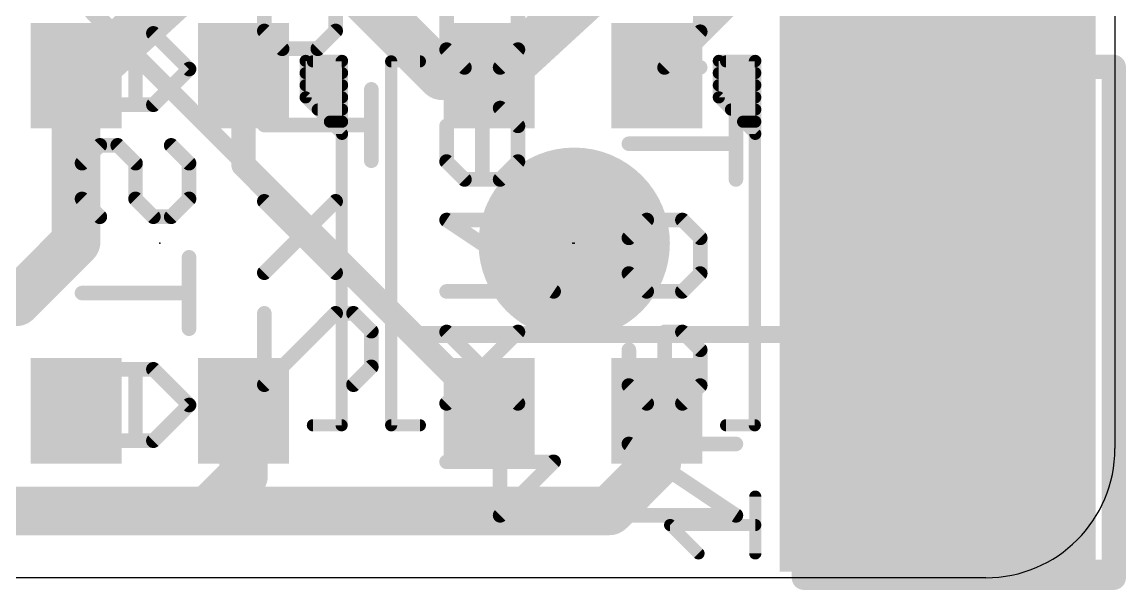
# Model space of a CAD drawing. Extents: x -5 to 26.9, y -6.2 to 6.2.
# Drawn here: x 15.32 to 26.86, y -6.16 to -0.23 of the extents above; entities that cross this region are included whole.
import ezdxf

# ---------------------------------------------------------------- set-up
doc = ezdxf.new("R2010")
doc.units = 0
for name, color, linetype in [('1', 12, 'CONTINUOUS'), ('16', 5, 'CONTINUOUS'), ('18', 3, 'CONTINUOUS'), ('20', 53, 'CONTINUOUS'), ('21', 40, 'CONTINUOUS'), ('22', 6, 'CONTINUOUS'), ('23', 53, 'CONTINUOUS'), ('29', 253, 'CONTINUOUS'), ('30', 253, 'CONTINUOUS')]:
    doc.layers.add(name, color=color, linetype=linetype)

# ---------------------------------------------------------------- blocks, each defined once
blk = doc.blocks.new('RECT')
blk.add_solid([(-0.5, -0.5), (0.5, -0.5), (-0.5, 0.5), (0.5, 0.5)])
blk = doc.blocks.new('PIE')
at = {"const_width": 0.5}
blk.add_lwpolyline([(0, -0.25, 1), (0, 0.25, 1), (0, -0.25)], format="xyb", dxfattribs=at)
blk = doc.blocks.new('ROUNDV')
at = {"const_width": 0.5}
blk.add_lwpolyline([(0, -0.25, 1), (0, 0.25, 1), (0, -0.25)], format="xyb", dxfattribs=at)

msp = doc.modelspace()

# ---------------------------------------------------------------- linework, layer by layer
at = {"layer": '1'}
for points, const_width in [([(18.133, 0.79), (19.713, -0.79)], 0.508), ([(17.5755, 0.663), (15.9955, -0.79)], 0.508), ([(21.888, 0.663), (20.308, -0.79)], 0.508), ([(22.733, -0.014), (21.957, -0.79)], 0.254), ([(15.889, -2.526), (15.889, -0.79)], 0.508), ([(15.889, -0.79), (15.9955, -0.79)], 0.508), ([(19.713, -0.79), (20.207, -0.79)], 0.508), ([(20.207, -0.79), (20.308, -0.79)], 0.508), ([(23.495, -0.6985), (26.7335, -0.6985)], 0.254), ([(23.495, -6.0325), (23.495, -0.6985)], 0.254), ([(26.7335, -0.6985), (26.7335, -6.0325)], 0.254), ([(17.639, -1.722), (17.639, -0.79)], 0.254), ([(20.207, -4.29), (17.639, -1.722)], 0.254), ([(15.2645, -3.1505), (15.889, -2.526)], 0.508), ([(13.6525, -3.1505), (15.2645, -3.1505)], 0.508), ([(17.639, -4.967), (17.639, -4.29)], 0.508), ([(21.957, -4.29), (21.957, -4.84)], 0.508), ([(21.957, -4.84), (21.463, -5.334)], 0.508), ([(17.272, -5.334), (17.639, -4.967)], 0.508), ([(14.136, -5.334), (17.272, -5.334)], 0.508), ([(21.463, -5.334), (17.272, -5.334)], 0.508), ([(26.7335, -6.0325), (23.495, -6.0325)], 0.254)]:
    msp.add_lwpolyline(points, dxfattribs=dict(at, const_width=const_width))
for points, const_width in [([(16.016, -0.79, 1), (15.762, -0.79)], 0.254), ([(15.889, -0.663, 1), (15.889, -0.917)], 0.254), ([(15.9095, -0.6965, 1), (16.0815, -0.8835)], 0.254), ([(15.9955, -0.917, 1), (15.9955, -0.663)], 0.254), ([(19.713, -0.663, 1), (19.713, -0.917)], 0.254), ([(19.6232, -0.8798, 1), (19.8028, -0.7002)], 0.254), ([(20.207, -0.663, 1), (20.207, -0.917)], 0.254), ([(20.222, -0.6965, 1), (20.3939, -0.8835)], 0.254), ([(20.207, -0.917, 1), (20.207, -0.663)], 0.254), ([(20.308, -0.917, 1), (20.308, -0.663)], 0.254), ([(23.495, -0.635, 1), (23.495, -0.762)], 0.127), ([(23.5585, -0.6985, 1), (23.4315, -0.6985)], 0.127), ([(26.797, -0.6985, 1), (26.67, -0.6985)], 0.127), ([(26.7335, -0.762, 1), (26.7335, -0.635)], 0.127), ([(17.7025, -0.79, 1), (17.5755, -0.79)], 0.127), ([(21.9121, -0.7451, 1), (22.0019, -0.8349)], 0.127), ([(17.6839, -1.6771, 1), (17.5941, -1.7669)], 0.127), ([(17.5755, -1.722, 1), (17.7025, -1.722)], 0.127), ([(15.9788, -2.6158, 1), (15.7992, -2.4362)], 0.254), ([(15.762, -2.526, 1), (16.016, -2.526)], 0.254), ([(15.1747, -3.0607, 1), (15.3543, -3.2403)], 0.254), ([(15.2645, -3.2775, 1), (15.2645, -3.0235)], 0.254), ([(17.766, -4.29, 1), (17.512, -4.29)], 0.254), ([(22.084, -4.29, 1), (21.83, -4.29)], 0.254), ([(20.1621, -4.3349, 1), (20.2519, -4.2451)], 0.127), ([(22.0468, -4.9298, 1), (21.8672, -4.7502)], 0.254), ([(17.7288, -5.0568, 1), (17.5492, -4.8772)], 0.254), ([(21.83, -4.84, 1), (22.084, -4.84)], 0.254), ([(17.512, -4.967, 1), (17.766, -4.967)], 0.254), ([(17.272, -5.207, 1), (17.272, -5.461)], 0.254), ([(17.1822, -5.2442, 1), (17.3618, -5.4238)], 0.254), ([(17.272, -5.461, 1), (17.272, -5.207)], 0.254), ([(21.3732, -5.2442, 1), (21.5528, -5.4238)], 0.254), ([(21.463, -5.461, 1), (21.463, -5.207)], 0.254), ([(23.495, -5.969, 1), (23.495, -6.096)], 0.127), ([(23.4315, -6.0325, 1), (23.5585, -6.0325)], 0.127), ([(26.67, -6.0325, 1), (26.797, -6.0325)], 0.127), ([(26.7335, -6.096, 1), (26.7335, -5.969)], 0.127)]:
    msp.add_lwpolyline(points, format="xyb", dxfattribs=dict(at, const_width=const_width))
at = {"layer": '16'}
for points, const_width in [([(13.5255, 2.413), (19.431, -3.4925)], 0.1778), ([(23.495, -0.6985), (26.7335, -0.6985)], 0.254), ([(23.495, -5.969), (23.495, -0.6985)], 0.254), ([(26.7335, -0.6985), (26.7335, -5.969)], 0.254), ([(24.4475, -3.4925), (24.8285, -3.1115)], 0.1778), ([(19.431, -3.4925), (24.4475, -3.4925)], 0.1778), ([(26.7335, -5.969), (23.495, -5.969)], 0.254)]:
    msp.add_lwpolyline(points, dxfattribs=dict(at, const_width=const_width))
for points, const_width in [([(23.495, -0.635, 1), (23.495, -0.762)], 0.127), ([(23.5585, -0.6985, 1), (23.4315, -0.6985)], 0.127), ([(26.797, -0.6985, 1), (26.67, -0.6985)], 0.127), ([(26.7335, -0.762, 1), (26.7335, -0.635)], 0.127), ([(24.8599, -3.1429, 1), (24.7971, -3.0801)], 0.0889), ([(19.431, -3.4481, 1), (19.431, -3.537)], 0.0889), ([(19.3996, -3.5239, 1), (19.4624, -3.4611)], 0.0889), ([(24.4161, -3.4611, 1), (24.4789, -3.5239)], 0.0889), ([(24.4475, -3.537, 1), (24.4475, -3.4481)], 0.0889), ([(23.495, -5.9055, 1), (23.495, -6.0325)], 0.127), ([(26.7335, -6.0325, 1), (26.7335, -5.9055)], 0.127), ([(23.4315, -5.969, 1), (23.5585, -5.969)], 0.127), ([(26.67, -5.969, 1), (26.797, -5.969)], 0.127)]:
    msp.add_lwpolyline(points, format="xyb", dxfattribs=dict(at, const_width=const_width))
at = {"layer": '20'}
for p, q in [((26.746, 4.6824), (26.746, -4.6825)), ((25.396, -6.0325), (-3.683, -6.0325))]:
    msp.add_line(p, q, dxfattribs=at)
msp.add_arc((25.396, -4.6825), 1.35, 270, 0, dxfattribs=at)
at = {"layer": '21', "const_width": 0.127}
for points in [[(18.669, -0.635), (18.288, -0.635)], [(18.288, -0.635), (18.288, -1.016)], [(18.364, -0.64), (18.664, -0.64)], [(18.664, -0.64), (18.664, -4.44)], [(18.669, -1.397), (18.669, -0.635)], [(19.482, -0.64), (19.182, -0.64)], [(19.182, -0.64), (19.182, -4.44)], [(22.987, -0.635), (22.606, -0.635)], [(22.606, -0.635), (22.606, -1.016)], [(22.682, -0.64), (22.982, -0.64)], [(22.982, -0.64), (22.982, -4.44)], [(22.987, -1.397), (22.987, -0.635)], [(18.288, -0.762), (18.669, -0.762)], [(22.606, -0.762), (22.987, -0.762)], [(18.288, -0.889), (18.669, -0.889)], [(22.606, -0.889), (22.987, -0.889)], [(18.288, -1.016), (18.669, -1.397)], [(18.288, -1.016), (18.669, -1.016)], [(22.606, -1.016), (22.987, -1.397)], [(22.606, -1.016), (22.987, -1.016)], [(18.415, -1.143), (18.669, -1.143)], [(22.733, -1.143), (22.987, -1.143)], [(18.542, -1.27), (18.669, -1.27)], [(22.86, -1.27), (22.987, -1.27)], [(18.664, -4.44), (18.364, -4.44)], [(19.182, -4.44), (19.482, -4.44)], [(22.982, -4.44), (22.682, -4.44)], [(22.987, -5.7785), (22.987, -5.1853)], [(22.3938, -5.7785), (22.0972, -5.4819)], [(22.0972, -5.4819), (22.987, -5.4819)]]:
    msp.add_lwpolyline(points, dxfattribs=at)
at = {"layer": '21', "const_width": 0.0635}
for points in [[(18.3197, -0.635, 1), (18.2563, -0.635)], [(18.288, -0.6033, 1), (18.288, -0.6667)], [(18.364, -0.6082, 1), (18.364, -0.6718)], [(18.6958, -0.64, 1), (18.6323, -0.64)], [(18.7007, -0.635, 1), (18.6373, -0.635)], [(18.664, -0.6718, 1), (18.664, -0.6082)], [(18.669, -0.6667, 1), (18.669, -0.6033)], [(19.182, -0.6082, 1), (19.182, -0.6718)], [(19.2138, -0.64, 1), (19.1503, -0.64)], [(19.482, -0.6718, 1), (19.482, -0.6082)], [(22.6378, -0.635, 1), (22.5743, -0.635)], [(22.606, -0.6033, 1), (22.606, -0.6667)], [(22.682, -0.6082, 1), (22.682, -0.6718)], [(23.0138, -0.64, 1), (22.9503, -0.64)], [(23.0188, -0.635, 1), (22.9553, -0.635)], [(22.982, -0.6718, 1), (22.982, -0.6082)], [(22.987, -0.6667, 1), (22.987, -0.6033)], [(18.288, -0.7303, 1), (18.288, -0.7937)], [(18.669, -0.7937, 1), (18.669, -0.7303)], [(22.606, -0.7303, 1), (22.606, -0.7937)], [(22.987, -0.7937, 1), (22.987, -0.7303)], [(18.288, -0.8573, 1), (18.288, -0.9207)], [(18.669, -0.9207, 1), (18.669, -0.8573)], [(22.606, -0.8573, 1), (22.606, -0.9207)], [(22.987, -0.9207, 1), (22.987, -0.8573)], [(18.3105, -0.9935, 1), (18.2655, -1.0385)], [(18.288, -0.9843, 1), (18.288, -1.0477)], [(18.2563, -1.016, 1), (18.3197, -1.016)], [(18.669, -1.0477, 1), (18.669, -0.9843)], [(22.6285, -0.9935, 1), (22.5835, -1.0385)], [(22.606, -0.9843, 1), (22.606, -1.0477)], [(22.5743, -1.016, 1), (22.6378, -1.016)], [(22.987, -1.0477, 1), (22.987, -0.9843)], [(18.415, -1.1113, 1), (18.415, -1.1747)], [(18.669, -1.1747, 1), (18.669, -1.1113)], [(22.733, -1.1113, 1), (22.733, -1.1747)], [(22.987, -1.1747, 1), (22.987, -1.1113)], [(18.542, -1.2383, 1), (18.542, -1.3017)], [(18.669, -1.3017, 1), (18.669, -1.2383)], [(22.86, -1.2383, 1), (22.86, -1.3017)], [(22.987, -1.3017, 1), (22.987, -1.2383)], [(18.6373, -1.397, 1), (18.7007, -1.397)], [(18.6465, -1.4195, 1), (18.6915, -1.3745)], [(22.9553, -1.397, 1), (23.0188, -1.397)], [(22.9645, -1.4195, 1), (23.0095, -1.3745)], [(18.364, -4.4083, 1), (18.364, -4.4718)], [(18.664, -4.4718, 1), (18.664, -4.4083)], [(19.182, -4.4083, 1), (19.182, -4.4718)], [(19.482, -4.4718, 1), (19.482, -4.4083)], [(22.682, -4.4083, 1), (22.682, -4.4718)], [(22.982, -4.4718, 1), (22.982, -4.4083)], [(18.6323, -4.44, 1), (18.6958, -4.44)], [(19.1503, -4.44, 1), (19.2138, -4.44)], [(22.9503, -4.44, 1), (23.0138, -4.44)], [(23.0188, -5.1853, 1), (22.9553, -5.1853)], [(22.0972, -5.4502, 1), (22.0972, -5.5137)], [(22.1197, -5.4595, 1), (22.0748, -5.5044)], [(22.987, -5.5137, 1), (22.987, -5.4502)], [(22.3714, -5.801, 1), (22.4163, -5.756)], [(22.9553, -5.7785, 1), (23.0188, -5.7785)]]:
    msp.add_lwpolyline(points, format="xyb", dxfattribs=at)
at = {"layer": '22', "const_width": 0.1524}
for points in [[(17.8562, -0.3221), (17.8562, 0.0508)], [(18.6019, 0.0508), (18.6019, -0.3221)], [(19.7612, -0.517), (19.7612, -0.1441)], [(20.5069, -0.1441), (20.5069, -0.517)], [(22.4119, -0.3306), (22.4119, -0.1441)], [(16.6969, -0.3475), (15.9512, -0.3475)], [(16.5105, -1.0932), (16.5105, -0.3475)], [(17.0698, -0.7204), (16.6969, -0.3475)], [(18.0426, -0.5085), (17.8562, -0.3221)], [(18.6019, -0.3221), (18.4155, -0.5085)], [(22.039, -0.7034), (22.4119, -0.3306)], [(18.4155, -0.5085), (18.0426, -0.5085)], [(19.9476, -0.7034), (19.7612, -0.517)], [(20.5069, -0.517), (20.3205, -0.7034)], [(16.6969, -1.0932), (17.0698, -0.7204)], [(20.3205, -0.7034), (19.9476, -0.7034)], [(21.6662, -0.7034), (22.4119, -0.7034)], [(18.9748, -1.6779), (18.9748, -0.9322)], [(15.9512, -1.0932), (16.6969, -1.0932)], [(20.3205, -1.1271), (20.1341, -1.1271)], [(20.1341, -1.1271), (20.1341, -1.8728)], [(20.5069, -1.3135), (20.3205, -1.1271)], [(22.7848, -1.8728), (22.7848, -1.1271)], [(17.8562, -1.3051), (18.9748, -1.3051)], [(19.7612, -1.3135), (19.7612, -1.6864)], [(20.5069, -1.6864), (20.5069, -1.3135)], [(16.1376, -1.5169), (15.9512, -1.7033)], [(16.324, -1.5169), (16.1376, -1.5169)], [(16.5105, -1.7033), (16.324, -1.5169)], [(16.8833, -1.5169), (17.0698, -1.7033)], [(21.6662, -1.5), (22.7848, -1.5)], [(19.7612, -1.6864), (19.9476, -1.8728)], [(20.3205, -1.8728), (20.5069, -1.6864)], [(15.9512, -1.7033), (15.9512, -2.0762)], [(16.5105, -2.0762), (16.5105, -1.7033)], [(17.0698, -1.7033), (17.0698, -2.0762)], [(19.9476, -1.8728), (20.3205, -1.8728)], [(15.9512, -2.0762), (16.1376, -2.2626)], [(16.6969, -2.2626), (16.5105, -2.0762)], [(17.0698, -2.0762), (16.8833, -2.2626)], [(18.6019, -2.8473), (17.8562, -2.1016)], [(17.8562, -2.8473), (18.6019, -2.1016)], [(16.8833, -2.2626), (16.6969, -2.2626)], [(20.8798, -3.0422), (19.7612, -2.2965)], [(19.7612, -2.2965), (20.8798, -2.2965)], [(21.6662, -2.4829), (21.8526, -2.2965)], [(21.8526, -2.2965), (22.2255, -2.2965)], [(22.2255, -2.2965), (22.4119, -2.4829)], [(21.6662, -2.8558), (21.6662, -2.4829)], [(22.4119, -2.4829), (22.4119, -2.8558)], [(17.0698, -3.432), (17.0698, -2.6863)], [(21.8526, -3.0422), (21.6662, -2.8558)], [(22.4119, -2.8558), (22.2255, -3.0422)], [(15.9512, -3.0592), (17.0698, -3.0592)], [(19.7612, -3.0422), (20.8798, -3.0422)], [(22.2255, -3.0422), (21.8526, -3.0422)], [(17.8562, -3.271), (17.8562, -4.0167)], [(17.8562, -4.0167), (18.6019, -3.271)], [(18.6019, -3.271), (18.7883, -3.271)], [(18.7883, -3.271), (18.9748, -3.4574)], [(18.9748, -3.4574), (18.9748, -3.8303)], [(20.5069, -4.2116), (19.7612, -3.4659)], [(19.7612, -4.2116), (20.5069, -3.4659)], [(22.2255, -3.4659), (22.039, -3.4659)], [(22.039, -3.4659), (22.039, -4.2116)], [(22.4119, -3.6523), (22.2255, -3.4659)], [(21.6662, -3.6523), (21.6662, -4.0252)], [(22.4119, -4.0252), (22.4119, -3.6523)], [(16.6969, -3.8557), (15.9512, -3.8557)], [(16.5105, -4.6014), (16.5105, -3.8557)], [(17.0698, -4.2285), (16.6969, -3.8557)], [(18.9748, -3.8303), (18.7883, -4.0167)], [(21.6662, -4.0252), (21.8526, -4.2116)], [(22.2255, -4.2116), (22.4119, -4.0252)], [(16.6969, -4.6014), (17.0698, -4.2285)], [(21.8526, -4.2116), (22.2255, -4.2116)], [(15.9512, -4.6014), (16.6969, -4.6014)], [(20.3205, -5.381), (20.3205, -4.6353)], [(22.7848, -5.381), (21.6662, -4.6353)], [(21.6662, -4.6353), (22.7848, -4.6353)], [(19.7612, -4.8217), (20.8798, -4.8217)], [(20.8798, -4.8217), (20.3205, -5.381)], [(21.6662, -5.381), (22.7848, -5.381)]]:
    msp.add_lwpolyline(points, dxfattribs=at)
at = {"layer": '22', "const_width": 0.0762}
for points in [[(15.9512, -0.3094, 1), (15.9512, -0.3856)], [(16.5486, -0.3475, 1), (16.4724, -0.3475)], [(16.7238, -0.3206, 1), (16.67, -0.3744)], [(16.6969, -0.3856, 1), (16.6969, -0.3094)], [(17.8831, -0.2951, 1), (17.8293, -0.349)], [(17.8181, -0.3221, 1), (17.8943, -0.3221)], [(18.5638, -0.3221, 1), (18.64, -0.3221)], [(18.6288, -0.349, 1), (18.575, -0.2951)], [(22.3738, -0.3306, 1), (22.45, -0.3306)], [(22.4388, -0.3575, 1), (22.385, -0.3036)], [(18.0426, -0.4704, 1), (18.0426, -0.5466)], [(18.0157, -0.5354, 1), (18.0696, -0.4816)], [(18.3885, -0.4816, 1), (18.4424, -0.5354)], [(18.4155, -0.5466, 1), (18.4155, -0.4704)], [(19.7881, -0.49, 1), (19.7343, -0.5439)], [(20.5338, -0.5439, 1), (20.48, -0.49)], [(19.7231, -0.517, 1), (19.7993, -0.517)], [(20.4688, -0.517, 1), (20.545, -0.517)], [(17.0967, -0.7473, 1), (17.0428, -0.6934)], [(17.0428, -0.7473, 1), (17.0967, -0.6934)], [(19.9476, -0.6653, 1), (19.9476, -0.7415)], [(19.9207, -0.7304, 1), (19.9746, -0.6765)], [(20.2935, -0.6765, 1), (20.3474, -0.7304)], [(20.3205, -0.7415, 1), (20.3205, -0.6653)], [(21.6662, -0.6653, 1), (21.6662, -0.7415)], [(22.0121, -0.6765, 1), (22.066, -0.7304)], [(22.4119, -0.7415, 1), (22.4119, -0.6653)], [(19.0129, -0.9322, 1), (18.9367, -0.9322)], [(15.9512, -1.0551, 1), (15.9512, -1.1313)], [(16.67, -1.0663, 1), (16.7238, -1.1201)], [(16.6969, -1.1313, 1), (16.6969, -1.0551)], [(16.4724, -1.0932, 1), (16.5486, -1.0932)], [(20.1341, -1.089, 1), (20.1341, -1.1652)], [(20.1722, -1.1271, 1), (20.096, -1.1271)], [(20.3474, -1.1002, 1), (20.2935, -1.154)], [(20.3205, -1.1652, 1), (20.3205, -1.089)], [(22.8229, -1.1271, 1), (22.7467, -1.1271)], [(17.8562, -1.267, 1), (17.8562, -1.3432)], [(18.9748, -1.3432, 1), (18.9748, -1.267)], [(19.7993, -1.3135, 1), (19.7231, -1.3135)], [(20.545, -1.3135, 1), (20.4688, -1.3135)], [(20.48, -1.3405, 1), (20.5338, -1.2866)], [(16.1376, -1.4788, 1), (16.1376, -1.555)], [(16.1646, -1.5438, 1), (16.1107, -1.49)], [(16.351, -1.49, 1), (16.2971, -1.5438)], [(16.324, -1.555, 1), (16.324, -1.4788)], [(16.9103, -1.49, 1), (16.8564, -1.5438)], [(21.6662, -1.4619, 1), (21.6662, -1.5381)], [(22.7848, -1.5381, 1), (22.7848, -1.4619)], [(19.7881, -1.6594, 1), (19.7343, -1.7133)], [(20.5338, -1.7133, 1), (20.48, -1.6594)], [(15.9893, -1.7033, 1), (15.9131, -1.7033)], [(15.9243, -1.6764, 1), (15.9781, -1.7303)], [(16.5486, -1.7033, 1), (16.4724, -1.7033)], [(16.4835, -1.7303, 1), (16.5374, -1.6764)], [(17.1079, -1.7033, 1), (17.0317, -1.7033)], [(17.0428, -1.7303, 1), (17.0967, -1.6764)], [(18.9367, -1.6779, 1), (19.0129, -1.6779)], [(19.7231, -1.6864, 1), (19.7993, -1.6864)], [(20.4688, -1.6864, 1), (20.545, -1.6864)], [(19.9476, -1.8347, 1), (19.9476, -1.9109)], [(19.9207, -1.8997, 1), (19.9746, -1.8459)], [(20.096, -1.8728, 1), (20.1722, -1.8728)], [(20.2935, -1.8459, 1), (20.3474, -1.8997)], [(20.3205, -1.9109, 1), (20.3205, -1.8347)], [(22.7467, -1.8728, 1), (22.8229, -1.8728)], [(15.9781, -2.0492, 1), (15.9243, -2.1031)], [(15.9131, -2.0762, 1), (15.9893, -2.0762)], [(16.5374, -2.0492, 1), (16.4835, -2.1031)], [(16.4724, -2.0762, 1), (16.5486, -2.0762)], [(17.0317, -2.0762, 1), (17.1079, -2.0762)], [(17.0967, -2.1031, 1), (17.0428, -2.0492)], [(17.8831, -2.0747, 1), (17.8293, -2.1285)], [(18.6288, -2.1285, 1), (18.575, -2.0747)], [(16.6969, -2.2245, 1), (16.6969, -2.3007)], [(16.8833, -2.3007, 1), (16.8833, -2.2245)], [(16.1107, -2.2895, 1), (16.1646, -2.2357)], [(16.67, -2.2895, 1), (16.7238, -2.2357)], [(16.8564, -2.2357, 1), (16.9103, -2.2895)], [(19.7823, -2.2648, 1), (19.7401, -2.3282)], [(19.7612, -2.2584, 1), (19.7612, -2.3346)], [(20.8798, -2.3346, 1), (20.8798, -2.2584)], [(21.8526, -2.2584, 1), (21.8526, -2.3346)], [(21.8796, -2.3234, 1), (21.8257, -2.2696)], [(22.2524, -2.2696, 1), (22.1985, -2.3234)], [(22.2255, -2.3346, 1), (22.2255, -2.2584)], [(21.7043, -2.4829, 1), (21.6281, -2.4829)], [(21.6393, -2.456, 1), (21.6931, -2.5099)], [(22.45, -2.4829, 1), (22.3738, -2.4829)], [(22.385, -2.5099, 1), (22.4388, -2.456)], [(17.1079, -2.6863, 1), (17.0317, -2.6863)], [(17.8293, -2.8204, 1), (17.8831, -2.8742)], [(18.575, -2.8742, 1), (18.6288, -2.8204)], [(21.6931, -2.8288, 1), (21.6393, -2.8827)], [(21.6281, -2.8558, 1), (21.7043, -2.8558)], [(22.3738, -2.8558, 1), (22.45, -2.8558)], [(22.4388, -2.8827, 1), (22.385, -2.8288)], [(15.9512, -3.0211, 1), (15.9512, -3.0973)], [(17.0698, -3.0973, 1), (17.0698, -3.0211)], [(19.7612, -3.0041, 1), (19.7612, -3.0803)], [(20.8586, -3.0739, 1), (20.9009, -3.0105)], [(20.8798, -3.0803, 1), (20.8798, -3.0041)], [(21.8526, -3.0041, 1), (21.8526, -3.0803)], [(21.8257, -3.0691, 1), (21.8796, -3.0153)], [(22.1985, -3.0153, 1), (22.2524, -3.0691)], [(22.2255, -3.0803, 1), (22.2255, -3.0041)], [(17.8943, -3.271, 1), (17.8181, -3.271)], [(18.6019, -3.2329, 1), (18.6019, -3.3091)], [(18.6288, -3.2979, 1), (18.575, -3.2441)], [(18.8153, -3.2441, 1), (18.7614, -3.2979)], [(18.7883, -3.3091, 1), (18.7883, -3.2329)], [(17.0317, -3.432, 1), (17.1079, -3.432)], [(19.0129, -3.4574, 1), (18.9367, -3.4574)], [(18.9478, -3.4844, 1), (19.0017, -3.4305)], [(19.7881, -3.439, 1), (19.7343, -3.4928)], [(20.5338, -3.4928, 1), (20.48, -3.439)], [(22.039, -3.4278, 1), (22.039, -3.504)], [(22.0771, -3.4659, 1), (22.0009, -3.4659)], [(22.2524, -3.439, 1), (22.1985, -3.4928)], [(22.2255, -3.504, 1), (22.2255, -3.4278)], [(21.7043, -3.6523, 1), (21.6281, -3.6523)], [(22.45, -3.6523, 1), (22.3738, -3.6523)], [(22.385, -3.6793, 1), (22.4388, -3.6254)], [(15.9512, -3.8176, 1), (15.9512, -3.8938)], [(16.5486, -3.8557, 1), (16.4724, -3.8557)], [(16.7238, -3.8288, 1), (16.67, -3.8826)], [(16.6969, -3.8938, 1), (16.6969, -3.8176)], [(18.9367, -3.8303, 1), (19.0129, -3.8303)], [(19.0017, -3.8572, 1), (18.9478, -3.8033)], [(17.8181, -4.0167, 1), (17.8943, -4.0167)], [(17.8293, -3.9898, 1), (17.8831, -4.0436)], [(18.7614, -3.9898, 1), (18.8153, -4.0436)], [(21.6931, -3.9982, 1), (21.6393, -4.0521)], [(21.6281, -4.0252, 1), (21.7043, -4.0252)], [(22.3738, -4.0252, 1), (22.45, -4.0252)], [(22.4388, -4.0521, 1), (22.385, -3.9982)], [(17.0967, -4.2555, 1), (17.0428, -4.2016)], [(19.7343, -4.1847, 1), (19.7881, -4.2385)], [(20.48, -4.2385, 1), (20.5338, -4.1847)], [(21.8526, -4.1735, 1), (21.8526, -4.2497)], [(21.8257, -4.2385, 1), (21.8796, -4.1847)], [(22.1985, -4.1847, 1), (22.2524, -4.2385)], [(22.2255, -4.2497, 1), (22.2255, -4.1735)], [(17.0428, -4.2555, 1), (17.0967, -4.2016)], [(22.0009, -4.2116, 1), (22.0771, -4.2116)], [(15.9512, -4.5633, 1), (15.9512, -4.6395)], [(16.4724, -4.6014, 1), (16.5486, -4.6014)], [(16.67, -4.5745, 1), (16.7238, -4.6283)], [(16.6969, -4.6395, 1), (16.6969, -4.5633)], [(20.3586, -4.6353, 1), (20.2824, -4.6353)], [(21.6873, -4.6036, 1), (21.6451, -4.667)], [(21.6662, -4.5972, 1), (21.6662, -4.6734)], [(22.7848, -4.6734, 1), (22.7848, -4.5972)], [(19.7612, -4.7836, 1), (19.7612, -4.8598)], [(20.9067, -4.8487, 1), (20.8528, -4.7948)], [(20.8798, -4.8598, 1), (20.8798, -4.7836)], [(21.6662, -5.3429, 1), (21.6662, -5.4191)], [(22.7848, -5.4191, 1), (22.7848, -5.3429)], [(20.2935, -5.3541, 1), (20.3474, -5.4079)], [(20.2824, -5.381, 1), (20.3586, -5.381)], [(22.7636, -5.4127, 1), (22.8059, -5.3493)]]:
    msp.add_lwpolyline(points, format="xyb", dxfattribs=at)
at = {"layer": '23'}
for p in [(16.764, -2.54), (21.082, -2.54), (21.0947, -2.54)]:
    msp.add_point(p, dxfattribs=at)
at = {"layer": '29'}
for points, const_width in [([(21.0947, -1.79, 0.4142), (20.3447, -2.54)], 0.5), ([(21.8447, -2.54, 0.4142), (21.0947, -1.79)], 0.5), ([(21.0947, -1.665, 1), (21.0947, -1.915)], 0.25), ([(21.0947, -1.915, 1), (21.0947, -1.665)], 0.25), ([(20.3447, -2.54, 0.4142), (21.0947, -3.29)], 0.5), ([(20.4697, -2.54, 1), (20.2197, -2.54)], 0.25), ([(21.0947, -3.29, 0.4142), (21.8447, -2.54)], 0.5), ([(21.9697, -2.54, 1), (21.7197, -2.54)], 0.25), ([(20.2197, -2.54, 1), (20.4697, -2.54)], 0.25), ([(21.7197, -2.54, 1), (21.9697, -2.54)], 0.25), ([(21.0947, -3.165, 1), (21.0947, -3.415)], 0.25), ([(21.0947, -3.415, 1), (21.0947, -3.165)], 0.25)]:
    msp.add_lwpolyline(points, format="xyb", dxfattribs=dict(at, const_width=const_width))

# ---------------------------------------------------------------- block references
at = {"layer": '1', "xscale": 0.85}
for p in [(15.889, -0.79), (17.639, -0.79), (20.207, -0.79), (21.957, -0.79), (15.889, -4.29), (17.639, -4.29), (20.207, -4.29), (21.957, -4.29)]:
    msp.add_blockref('RECT', p, dxfattribs=at)
at = {"layer": '1'}
msp.add_blockref('PIE', (21.0947, -2.54), dxfattribs=at)
at = {"layer": '18', "xscale": 0.8064, "yscale": 0.8064}
for p in [(24.8285, -3.1115), (24.8285, -3.1115), (24.892, -5.1435), (24.892, -5.1435)]:
    msp.add_blockref('ROUNDV', p, dxfattribs=at)
at = {"layer": '29'}
for name, p, xscale, yscale in [('RECT', (24.892, 0), 3.302, 11.938), ('RECT', (15.889, -0.79), 0.9516, 1.1016), ('RECT', (17.639, -0.79), 0.9516, 1.1016), ('RECT', (20.207, -0.79), 0.9516, 1.1016), ('RECT', (21.957, -0.79), 0.9516, 1.1016), ('PIE', (21.0947, -2.54), 1.1016, 1.1016), ('RECT', (15.889, -4.29), 0.9516, 1.1016), ('RECT', (17.639, -4.29), 0.9516, 1.1016), ('RECT', (20.207, -4.29), 0.9516, 1.1016), ('RECT', (21.957, -4.29), 0.9516, 1.1016)]:
    msp.add_blockref(name, p, dxfattribs=dict(at, xscale=xscale, yscale=yscale))
at = {"layer": '30', "xscale": 3.302, "yscale": 11.938}
msp.add_blockref('RECT', (24.892, 0), dxfattribs=at)

doc.saveas('drawing.dxf')
